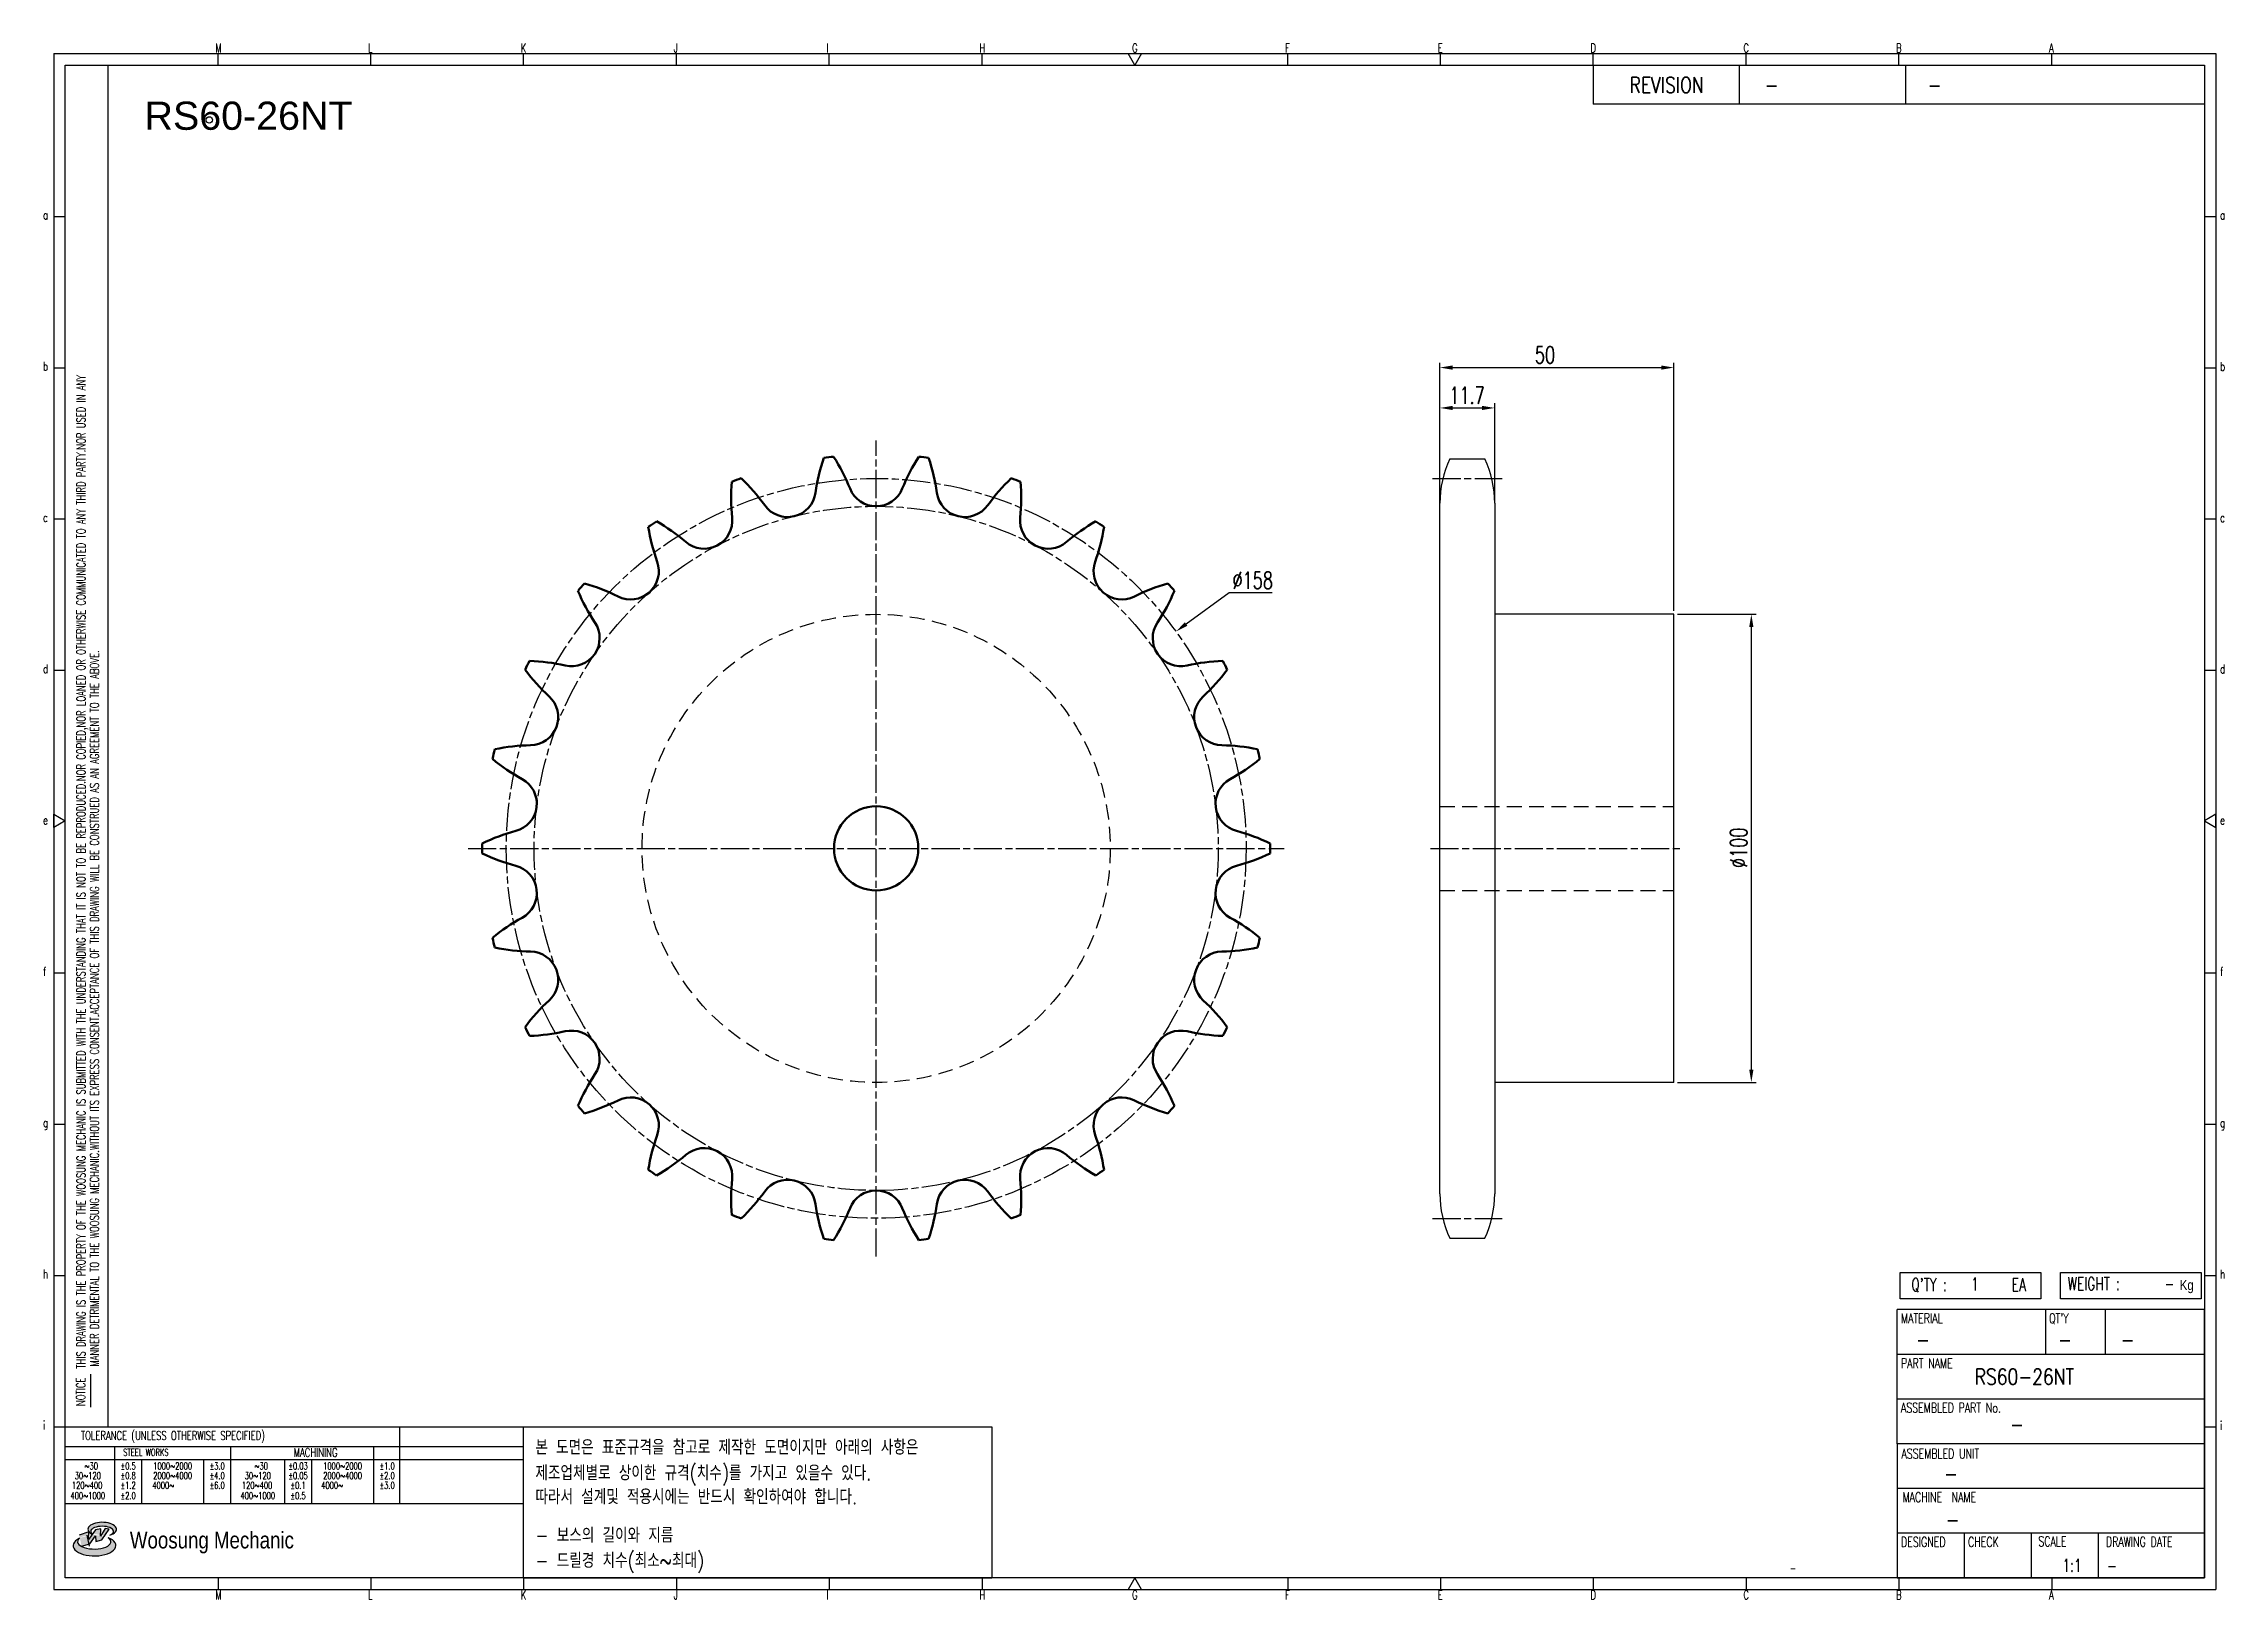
# Model space of a CAD drawing. Header units: millimetres. Extents: x 24105 to 24570, y 30 to 362.
import ezdxf
from ezdxf.enums import TextEntityAlignment as Align

# ---------------------------------------------------------------- set-up
doc = ezdxf.new("R2010")
doc.units = ezdxf.units.MM
for name, pattern in [('AM_ISO08W050', [18, 12, -1.5, 3, -1.5]), ('AM_ISO08W050x2', [9, 6, -0.75, 1.5, -0.75]), ('HIDDEN', [9.525, 6.35, -3.175])]:
    doc.linetypes.add(name, pattern=pattern)
for name, color, linetype, lineweight in [('AM_0N', 7, 'Continuous', 50), ('AM_7', 4, 'AM_ISO08W050', 25), ('AM_7N', 4, 'AM_ISO08W050', 25)]:
    doc.layers.add(name, color=color, linetype=linetype, lineweight=lineweight)
for name, color, linetype in [('HL', 2, 'HIDDEN'), ('S-DIM', 7, 'Continuous'), ('TITLE', 7, 'Continuous'), ('도면레이아웃', 7, 'Continuous')]:
    doc.layers.add(name, color=color, linetype=linetype)
doc.styles.add('HAN', font='ROMANS.shx', dxfattribs={"width": 0.7, "bigfont": 'whgtxt.shx'})
doc.styles.add('HKD_ST2', font='romans.shx', dxfattribs={"width": 0.7, "height": 4, "bigfont": '@extfont2.shx'})
doc.styles.add('HSG', font='SIMPLEX.shx', dxfattribs={"width": 0.7, "bigfont": 'HSG.shx'})
doc.styles.add('ROMANS', font='romans.shx', dxfattribs={"width": 0.7, "bigfont": 'whgtxt.shx'})
doc.styles.add('SLDTEXTSTYLE4', font='arial.ttf', dxfattribs={"width": 0.8})
doc.styles.get("Standard").update_dxf_attribs({"font": 'arial.ttf'})
doc.dimstyles.new('APP6', dxfattribs={"dimscale": 1.5, "dimtxt": 2.4, "dimasz": 1.8, "dimexe": 0.7, "dimexo": 0.5, "dimgap": 0.6, "dimtad": 1, "dimtoh": 1, "dimdec": 1, "dimrnd": 0.01, "dimzin": 9, "dimdsep": 46, "dimtxsty": 'HSG', "dimcen": 0, "dimclrd": 1, "dimclre": 1, "dimclrt": 256, "dimazin": 2, "dimtp": 1, "dimtm": 1, "dimtfac": 0.5, "dimtdec": 1, "dimtofl": 0, "dimtmove": 0, "dimatfit": 3, "dimfxl": 0, "dimtvp": 1, "dimtolj": 2, "dimlwd": -1, "dimlwe": -1, "dimarcsym": 0})

# ---------------------------------------------------------------- blocks, each defined once
blk = doc.blocks.new('SUYWSHJH')
at = {"layer": '도면레이아웃'}
h = blk.add_hatch(color=10, dxfattribs=at)
h.paths.add_polyline_path([(1.544, 35.177), (1.554, 34.966), (1.779, 35.034), (2.054, 35.422), (1.908, 35.446), (1.728, 35.167), (1.741, 35.439), (1.547, 35.405), (1.292, 35.041), (1.295, 35.33), (0.943, 35.208), (1.03, 34.8), (1.336, 34.885)])
edge = h.paths.add_edge_path()
edge.add_ellipse((1.795, 35.421), major_axis=(-0.53, 0), ratio=0.487785, start_angle=122.36065, end_angle=403.39574)
edge.add_line((1.411, 35.244), (1.419, 35.261))
edge.add_ellipse((1.798, 35.344), major_axis=(-0.423, 0), ratio=0.444396, start_angle=131.58977, end_angle=386.19408, ccw=False)
edge = h.paths.add_edge_path()
edge.add_ellipse((1.512, 34.815), major_axis=(-0.793, 0), ratio=0.480113, start_angle=314.67633, end_angle=590.85213)
edge.add_ellipse((1.501, 34.958), major_axis=(-0.62, 0), ratio=0.43311, start_angle=331.7024, end_angle=574.42495, ccw=False)
for p, q in [((0, 90.118), (80.15, 90.118)), ((0, 90.118), (0, 33.191)), ((6.089, 89.693), (6.089, 90.118)), ((11.753, 89.693), (11.753, 90.118)), ((17.418, 89.693), (17.418, 90.118)), ((23.082, 89.693), (23.082, 90.118)), ((28.746, 89.693), (28.746, 90.118)), ((34.411, 89.693), (34.411, 90.118)), ((45.739, 89.693), (45.739, 90.118)), ((51.404, 89.693), (51.404, 90.118)), ((57.068, 89.693), (57.068, 90.118)), ((62.732, 89.693), (62.732, 90.118)), ((68.397, 89.693), (68.397, 90.118)), ((74.061, 89.693), (74.061, 90.118)), ((80.15, 90.118), (80.15, 33.191)), ((0, 84.085), (0.425, 84.085)), ((79.725, 84.085), (80.15, 84.085)), ((0, 78.478), (0.425, 78.478)), ((79.725, 78.478), (80.15, 78.478)), ((0, 72.87), (0.425, 72.87)), ((79.725, 72.87), (80.15, 72.87)), ((0, 67.262), (0.425, 67.262)), ((79.725, 67.262), (80.15, 67.262)), ((0, 56.047), (0.425, 56.047)), ((79.725, 56.047), (80.15, 56.047)), ((0, 50.439), (0.425, 50.439)), ((79.725, 50.439), (80.15, 50.439)), ((0, 44.832), (0.425, 44.832)), ((79.725, 44.832), (80.15, 44.832)), ((1.377, 39.947), (1.377, 41.174)), ((0, 39.224), (0.425, 39.224)), ((79.725, 39.224), (80.15, 39.224)), ((0, 33.191), (80.15, 33.191)), ((6.089, 33.616), (6.089, 33.191)), ((11.753, 33.616), (11.753, 33.191)), ((17.418, 33.616), (17.418, 33.191)), ((23.082, 33.616), (23.082, 33.191)), ((28.746, 33.616), (28.746, 33.191)), ((34.411, 33.616), (34.411, 33.191)), ((45.739, 33.616), (45.739, 33.191)), ((51.404, 33.616), (51.404, 33.191)), ((57.068, 33.616), (57.068, 33.191)), ((62.732, 33.616), (62.732, 33.191)), ((68.397, 33.616), (68.397, 33.191)), ((74.061, 33.616), (74.061, 33.191))]:
    blk.add_line(p, q)
at = {"color": 2}
for p, q in [((2.017, 39.224), (2.017, 89.693)), ((0.425, 39.224), (17.418, 39.224)), ((12.816, 39.224), (12.816, 36.382)), ((17.418, 33.616), (17.418, 39.224)), ((0.425, 38.487), (17.418, 38.487)), ((0.425, 38.012), (17.418, 38.012)), ((2.257, 38.487), (2.257, 36.382)), ((3.257, 38.012), (3.257, 36.382)), ((5.557, 38.012), (5.557, 36.382)), ((6.557, 38.5), (6.557, 36.382)), ((8.557, 38.012), (8.557, 36.382)), ((9.557, 38.026), (9.557, 36.382)), ((11.857, 38.487), (11.857, 36.382)), ((0.425, 36.382), (17.418, 36.382))]:
    blk.add_line(p, q, dxfattribs=at)
at = {"color": 6, "ltscale": 0.5}
for p, q in [((57.068, 89.693), (57.068, 88.246)), ((62.47, 89.693), (62.47, 88.246)), ((68.635, 89.693), (68.635, 88.246)), ((79.725, 88.246), (57.068, 88.246)), ((68.336, 38.59), (68.336, 43.563)), ((79.725, 43.563), (68.336, 43.563)), ((73.827, 43.563), (73.827, 41.905)), ((76.037, 43.563), (76.037, 41.905)), ((79.725, 38.59), (79.725, 43.563)), ((79.725, 41.905), (68.336, 41.905)), ((79.725, 40.248), (68.336, 40.248)), ((68.336, 38.59), (68.336, 33.616)), ((79.725, 38.59), (68.336, 38.59)), ((79.725, 33.616), (79.725, 38.59)), ((79.725, 36.932), (68.336, 36.932)), ((79.725, 35.274), (68.336, 35.274)), ((70.822, 33.616), (70.822, 35.274)), ((73.309, 33.616), (73.309, 35.274)), ((75.796, 33.616), (75.796, 35.274)), ((68.336, 33.616), (79.725, 33.616))]:
    blk.add_line(p, q, dxfattribs=at)
for points in [[(40.075, 89.693), (39.83, 90.118), (40.32, 90.118)], [(0.425, 89.693), (79.725, 89.693), (79.725, 33.616), (0.425, 33.616)], [(0.425, 61.679), (0, 61.433), (0, 61.924)], [(79.725, 61.679), (80.15, 61.433), (80.15, 61.924)], [(40.075, 33.616), (39.83, 33.191), (40.32, 33.191)]]:
    blk.add_lwpolyline(points, close=True)
at = {"layer": 'TITLE', "color": 20}
for p, q in [((68.449, 43.961), (68.449, 44.936)), ((68.449, 44.936), (73.654, 44.936)), ((73.654, 44.936), (73.654, 43.961)), ((74.39, 43.961), (74.39, 44.936)), ((74.39, 44.936), (79.595, 44.936)), ((79.595, 44.936), (79.595, 43.961)), ((73.654, 43.961), (68.449, 43.961)), ((79.595, 43.961), (74.39, 43.961))]:
    blk.add_line(p, q, dxfattribs=at)
at = {"layer": '도면레이아웃'}
for p, q in [((1.295, 35.33), (0.943, 35.208)), ((1.03, 34.8), (1.336, 34.885)), ((1.224, 35.208), (1.311, 34.8)), ((1.224, 35.208), (1.224, 35.208)), ((1.547, 35.405), (1.292, 35.041)), ((1.292, 35.041), (1.295, 35.33)), ((1.336, 34.885), (1.544, 35.177)), ((1.419, 35.261), (1.411, 35.244)), ((1.544, 35.177), (1.554, 34.966)), ((1.741, 35.439), (1.547, 35.405)), ((1.554, 34.966), (1.779, 35.034)), ((1.908, 35.446), (1.728, 35.167)), ((1.728, 35.167), (1.741, 35.439)), ((1.779, 35.034), (2.054, 35.422)), ((2.054, 35.422), (1.908, 35.446))]:
    blk.add_line(p, q, dxfattribs=at)
for centre, major_axis, ratio, start_param, end_param in [((1.795, 35.421), (-0.53, 0), 0.487785, 2.135596, 7.040584), ((1.512, 34.815), (-0.793, 0), 0.480113, 5.492138, 10.312315), ((1.501, 34.958), (-0.62, 0), 0.43311, 5.789299, 10.025607), ((1.798, 35.344), (-0.423, 0), 0.444396, 2.296675, 6.740358)]:
    blk.add_ellipse(centre, major_axis=major_axis, ratio=ratio, start_param=start_param, end_param=end_param, dxfattribs=at)
at = {"color": 4, "style": 'HKD_ST2', "width": 0.7}
for s, p in [('M', (5.988, 90.164)), ('L', (11.652, 90.164)), ('K', (17.316, 90.164)), ('J', (22.981, 90.164)), ('I', (28.645, 90.164)), ('H', (34.309, 90.164)), ('G', (39.974, 90.164)), ('F', (45.638, 90.164)), ('E', (51.302, 90.164)), ('D', (56.967, 90.164)), ('C', (62.631, 90.164)), ('B', (68.295, 90.164)), ('A', (73.96, 90.164)), ('a', (-0.395, 83.976)), ('a', (80.305, 83.97)), ('b', (-0.395, 78.368)), ('b', (80.305, 78.362)), ('c', (-0.395, 72.76)), ('c', (80.305, 72.754)), ('d', (-0.395, 67.153)), ('d', (80.305, 67.147)), ('e', (-0.395, 61.545)), ('e', (80.305, 61.539)), ('f', (-0.395, 55.937)), ('f', (80.305, 55.931)), ('g', (-0.395, 50.33)), ('g', (80.305, 50.324)), ('h', (-0.395, 44.722)), ('h', (80.305, 44.716)), ('i', (-0.395, 39.114)), ('i', (80.305, 39.108)), ('M', (5.988, 32.824)), ('L', (11.652, 32.824)), ('K', (17.316, 32.824)), ('J', (22.981, 32.824)), ('I', (28.645, 32.824)), ('H', (34.309, 32.824)), ('G', (39.974, 32.824)), ('F', (45.638, 32.824)), ('E', (51.302, 32.824)), ('D', (56.967, 32.824)), ('C', (62.631, 32.824)), ('B', (68.295, 32.824)), ('A', (73.96, 32.824))]:
    blk.add_text(s, height=0.326, dxfattribs=at).set_placement(p)
for s, height, style, width, p in [('REVISION', 0.5806, 'HAN', 0.8, (58.415, 88.664)), ('-', 0.581, 'HAN', 0.8, (63.426, 88.664)), ('-', 0.581, 'HAN', 0.8, (69.468, 88.664)), ("Q'TY : ", 0.4746, 'HKD_ST2', 0.7, (68.857, 44.253)), ('1', 0.475, 'HKD_ST2', 0.7, (71.071, 44.275)), ('EA', 0.4746, 'HKD_ST2', 0.7, (72.578, 44.253)), ('WEIGHT : ', 0.4746, 'HKD_ST2', 0.7, (74.65, 44.286)), ('-', 0.581, 'HAN', 0.8, (69.029, 42.157)), ('-', 0.581, 'HAN', 0.8, (74.289, 42.157)), ('-', 0.581, 'HAN', 0.8, (76.623, 42.157)), ('-', 0.581, 'HAN', 0.8, (72.515, 39.013)), ('-', 0.581, 'HAN', 0.8, (70.067, 37.189)), ('-', 0.581, 'HAN', 0.8, (70.126, 35.48)), ('1:1', 0.4746, 'HKD_ST2', 0.7, (74.458, 33.848)), ('-', 0.475, 'HKD_ST2', 0.7, (76.112, 33.837))]:
    blk.add_text(s, height=height, dxfattribs=dict(style=style, width=width)).set_placement(p)
at = {"color": 6, "style": 'HKD_ST2', "width": 0.7}
for s, p in [(' THIS DRAWING IS THE PROPERTY OF THE WOOSUNG MECHANIC IS SUBMITTED WITH THE UNDERSTANDING THAT IT IS NOT TO BE REPRODUCED.NOR COPIED,NOR LOANED OR OTHERWISE COMMUNICATED TO ANY THIRD PARTY.NOR USED IN ANY', (1.173, 41.217)), ('MANNER DETRIMENTAL TO THE WOOSUNG MECHANIC.WITHOUT ITS EXPRESS CONSENT.ACCEPTANCE OF THIS DRAWING WILL BE CONSTRUED AS AN AGREEMENT TO THE ABOVE.', (1.672, 41.447))]:
    blk.add_text(s, height=0.326266, rotation=90, dxfattribs=at).set_placement(p)
at = {"style": 'HKD_ST2', "width": 0.7}
blk.add_text('-', height=0.475, dxfattribs=at).set_placement((78.613, 44.286), align=Align.RIGHT)
at = {"color": 4, "style": 'HKD_ST2', "width": 0.7}
for s, height, p in [('MATERIAL', 0.3651, (68.474, 43.425)), ("QT'Y", 0.3651, (73.965, 43.425)), ('PART NAME', 0.3651, (68.474, 41.756)), ('ASSEMBLED PART No.', 0.36511, (68.474, 40.109)), ('ASSEMBLED UNIT', 0.36511, (68.49, 38.408)), ('MACHINE  NAME', 0.36511, (68.532, 36.794)), ('DESIGNED', 0.3651, (68.474, 35.136)), ('CHECK', 0.3651, (70.961, 35.136)), ('SCALE', 0.3651, (73.566, 35.153)), ('DRAWING DATE', 0.36511, (76.071, 35.141))]:
    blk.add_text(s, height=height, dxfattribs=at).set_placement(p, align=Align.TOP_LEFT)
at = {"style": 'HKD_ST2', "width": 0.7}
blk.add_text('NOTICE', height=0.3263, rotation=90, dxfattribs=at).set_placement((1.163, 39.988))
for s, height, style, width, p in [('TOLERANCE (UNLESS OTHERWISE SPECIFIED)', 0.32627, 'HKD_ST2', 0.7, (4.417, 38.896)), ('-', 0.326, 'ROMANS', 0.65, (64.469, 33.975))]:
    blk.add_text(s, height=height, dxfattribs=dict(style=style, width=width)).set_placement(p, align=Align.MIDDLE_CENTER)
at = {"color": 4, "style": 'HKD_ST2', "width": 0.7}
for s, height, p in [('STEEL WORKS', 0.26101, (3.416, 38.268)), ('MACHINING', 0.3263, (9.707, 38.27)), ('%%P0.5', 0.261, (2.757, 37.762)), ('%%P0.8', 0.261, (2.757, 37.411)), ('%%P3.0', 0.261, (6.057, 37.762)), ('%%P4.0', 0.261, (6.057, 37.411)), ('%%P0.03', 0.261, (9.057, 37.762)), ('%%P0.05', 0.261, (9.057, 37.411)), ('%%P1.0', 0.261, (12.357, 37.762)), ('%%P2.0', 0.261, (12.357, 37.411)), ('%%P1.2', 0.261, (2.757, 37.045)), ('%%P2.0', 0.261, (2.757, 36.67)), ('%%P6.0', 0.261, (6.057, 37.045)), ('%%P0.1', 0.261, (9.057, 37.045)), ('%%P0.5', 0.261, (9.057, 36.67)), ('%%P3.0', 0.261, (12.357, 37.045))]:
    blk.add_text(s, height=height, dxfattribs=at).set_placement(p, align=Align.MIDDLE)
for s, height, p in [('30%%126120', 0.261, (1.263, 37.411)), ('%%12630', 0.261, (1.389, 37.762)), ('2000%%1264000', 0.26101, (4.407, 37.411)), ('1000%%1262000', 0.26101, (4.407, 37.762)), ('30%%126120', 0.261, (7.563, 37.411)), ('%%12630', 0.261, (7.689, 37.762)), ('2000%%1264000', 0.26101, (10.707, 37.411)), ('1000%%1262000', 0.26101, (10.707, 37.762)), ('400%%1261000', 0.26101, (1.263, 36.67)), ('120%%126400', 0.26101, (1.237, 37.045)), ('4000%%126', 0.261, (4.061, 37.045)), ('400%%1261000', 0.26101, (7.563, 36.67)), ('120%%126400', 0.26101, (7.537, 37.045)), ('4000%%126', 0.261, (10.321, 37.045))]:
    blk.add_text(s, height=height, dxfattribs=at).set_placement(p, align=Align.MIDDLE_CENTER)
at = {"color": 1, "style": 'SLDTEXTSTYLE4', "width": 0.8}
blk.add_text('Woosung Mechanic', height=0.61957, dxfattribs=at).set_placement((2.822, 34.711))
at = {"layer": 'TITLE', "width": 0.8}
blk.add_text('Kg', height=0.3789, dxfattribs=at).set_placement((78.807, 44.286))
blk = doc.blocks.new('*D2')
at = {"layer": 'Defpoints', "color": 0, "transparency": 16777216}
for p in [(24346.4, 236.28), (24218.36, 143.62)]:
    blk.add_point(p, dxfattribs=at)
at = {"layer": 'S-DIM', "color": 1, "transparency": 16777216}
for p, q in [((24357.77, 244.51), (24348.58, 237.86)), ((24366.95, 244.51), (24357.77, 244.51))]:
    blk.add_line(p, q, dxfattribs=at)
blk.add_solid([(24348.32, 238.22), (24348.85, 237.49), (24346.4, 236.28)], dxfattribs=at)
at = {"layer": 'S-DIM', "transparency": 16777216, "insert": (24362.81, 247.21), "char_height": 3.6, "attachment_point": 5, "style": 'HSG'}
blk.add_mtext('\\A2;∅158', dxfattribs=at)
blk = doc.blocks.new('*D3')
at = {"layer": 'Defpoints', "color": 0, "transparency": 16777216}
for p in [(24414.5, 284.03), (24402.8, 263.01), (24414.5, 263.01)]:
    blk.add_point(p, dxfattribs=at)
at = {"layer": 'S-DIM', "color": 1, "transparency": 16777216}
for p, q in [((24402.8, 263.76), (24402.8, 285.08)), ((24414.5, 263.76), (24414.5, 285.08)), ((24405.5, 284.03), (24411.8, 284.03))]:
    blk.add_line(p, q, dxfattribs=at)
for points in [[(24405.5, 284.48), (24405.5, 283.58), (24402.8, 284.03)], [(24411.8, 284.48), (24411.8, 283.58), (24414.5, 284.03)]]:
    blk.add_solid(points, dxfattribs=at)
at = {"layer": 'S-DIM', "transparency": 16777216, "insert": (24408.59, 286.73), "char_height": 3.6, "attachment_point": 5, "style": 'HSG'}
blk.add_mtext('\\A2;11.7', dxfattribs=at)
blk = doc.blocks.new('*D4')
at = {"layer": 'Defpoints', "color": 0, "transparency": 16777216}
for p in [(24452.8, 292.65), (24402.8, 263.01), (24452.8, 239.95)]:
    blk.add_point(p, dxfattribs=at)
at = {"layer": 'S-DIM', "color": 1, "transparency": 16777216}
for p, q in [((24402.8, 263.76), (24402.8, 293.7)), ((24452.8, 240.7), (24452.8, 293.7)), ((24405.5, 292.65), (24450.1, 292.65))]:
    blk.add_line(p, q, dxfattribs=at)
for points in [[(24405.5, 293.1), (24405.5, 292.2), (24402.8, 292.65)], [(24450.1, 293.1), (24450.1, 292.2), (24452.8, 292.65)]]:
    blk.add_solid(points, dxfattribs=at)
at = {"layer": 'S-DIM', "transparency": 16777216, "insert": (24425.24, 295.35), "char_height": 3.6, "attachment_point": 5, "style": 'HSG'}
blk.add_mtext('\\A2;50', dxfattribs=at)
blk = doc.blocks.new('*D5')
at = {"layer": 'Defpoints', "color": 0, "transparency": 16777216}
for p in [(24452.8, 239.95), (24452.8, 139.95), (24469.32, 139.95)]:
    blk.add_point(p, dxfattribs=at)
at = {"layer": 'S-DIM', "color": 1, "transparency": 16777216}
for p, q in [((24453.55, 239.95), (24470.37, 239.95)), ((24469.32, 237.25), (24469.32, 142.65)), ((24453.55, 139.95), (24470.37, 139.95))]:
    blk.add_line(p, q, dxfattribs=at)
for points in [[(24468.87, 237.25), (24469.77, 237.25), (24469.32, 239.95)], [(24468.87, 142.65), (24469.77, 142.65), (24469.32, 139.95)]]:
    blk.add_solid(points, dxfattribs=at)
at = {"layer": 'S-DIM', "transparency": 16777216, "insert": (24466.62, 190.07), "char_height": 3.6, "attachment_point": 5, "rotation": 90, "style": 'HSG'}
blk.add_mtext('\\A2;%%c100', dxfattribs=at)

msp = doc.modelspace()

# ---------------------------------------------------------------- linework, layer by layer
for p, q in [((24404.89, 273.18), (24412.42, 273.18)), ((24402.8, 116.16), (24402.8, 263.68)), ((24414.5, 263.68), (24414.5, 116.16)), ((24452.8, 239.95), (24414.5, 239.95)), ((24452.8, 139.95), (24452.8, 239.95)), ((24452.8, 139.95), (24414.5, 139.95)), ((24404.89, 106.66), (24412.42, 106.66))]:
    msp.add_line(p, q)
at = {"color": 4}
msp.add_lwpolyline([(24207.07, 66.42), (24307.11, 66.42), (24307.11, 34.1), (24207.07, 34.1)], close=True, dxfattribs=at)
msp.add_circle((24139.92, 345.54), 0.696)
for centre, start, end in [((24425.5, 263.68), 155.2599, 180), ((24391.8, 263.68), 0, 24.7401), ((24425.5, 116.16), 180, 204.7401), ((24391.8, 116.16), 335.2599, 0)]:
    msp.add_arc(centre, 22.7, start, end)
at = {"layer": 'AM_0N'}
msp.add_circle((24282.38, 189.95), 9, dxfattribs=at)
for centre, radius, start, end in [((24309.05, 260.42), 40.02, 161.1278, 172.1154), ((24282.38, 189.95), 84.16, 96.2022, 97.6439), ((24239.62, 251.99), 40.02, 21.7308, 32.7183), ((24325.14, 251.99), 40.02, 147.2817, 158.2692), ((24282.38, 189.95), 84.16, 82.3561, 83.7978), ((24255.71, 260.42), 40.02, 7.8846, 18.8722), ((24291.41, 264.75), 40.02, 174.974, 185.9615), ((24282.38, 189.95), 84.16, 110.0484, 111.4901), ((24226.02, 239.95), 40.02, 35.5769, 46.5645), ((24263.45, 266.73), 6.01, 215.5769, 352.1154), ((24282.38, 269.03), 6.01, 201.7308, 338.2692), ((24301.31, 266.73), 6.01, 187.8846, 324.4231), ((24338.75, 239.95), 40.02, 133.4355, 144.4231), ((24282.38, 189.95), 84.16, 68.5099, 69.9516), ((24273.35, 264.75), 40.02, 354.0385, 5.026), ((24282.38, 189.95), 84.16, 123.8945, 125.3363), ((24273.25, 264.74), 40.02, 188.8201, 199.8077), ((24215.69, 225.01), 40.02, 49.4231, 60.4106), ((24245.63, 259.97), 6.01, 229.4231, 5.9615), ((24319.13, 259.97), 6.01, 174.0385, 310.5769), ((24349.07, 225.01), 40.02, 119.5894, 130.5769), ((24291.51, 264.74), 40.02, 340.1923, 351.1799), ((24282.38, 189.95), 84.16, 54.6637, 56.1055), ((24229.94, 249.14), 6.01, 243.2692, 19.8077), ((24334.82, 249.14), 6.01, 160.1923, 296.7308), ((24282.38, 189.95), 84.16, 137.7407, 139.1824), ((24255.61, 260.38), 40.02, 202.6663, 213.6538), ((24209.23, 208.03), 40.02, 63.2692, 74.2568), ((24355.53, 208.03), 40.02, 105.7432, 116.7308), ((24309.15, 260.38), 40.02, 326.3462, 337.3337), ((24282.38, 189.95), 84.16, 40.8176, 42.2593), ((24217.3, 234.87), 6.01, 257.1154, 33.6538), ((24347.46, 234.87), 6.01, 146.3462, 282.8846), ((24282.38, 189.95), 84.16, 151.5868, 153.0286), ((24207.03, 190), 40.02, 77.1154, 88.1029), ((24357.73, 190), 40.02, 91.8971, 102.8846), ((24282.38, 189.95), 84.16, 26.9714, 28.4132), ((24239.54, 251.93), 40.02, 216.5124, 227.5), ((24325.22, 251.93), 40.02, 312.5, 323.4876), ((24208.44, 217.99), 6.01, 270.9615, 47.5), ((24356.32, 217.99), 6.01, 132.5, 269.0385), ((24282.38, 189.95), 84.16, 165.433, 166.8747), ((24209.21, 171.96), 40.02, 90.9615, 101.9491), ((24355.55, 171.96), 40.02, 78.0509, 89.0385), ((24282.38, 189.95), 84.16, 13.1253, 14.567), ((24225.95, 239.87), 40.02, 230.3586, 241.3462), ((24338.81, 239.87), 40.02, 298.6538, 309.6414), ((24203.88, 199.48), 6.01, 284.8077, 61.3462), ((24360.88, 199.48), 6.01, 118.6538, 255.1923), ((24282.38, 189.95), 84.16, 179.2791, 180.7209), ((24215.64, 154.98), 40.02, 104.8077, 115.7952), ((24349.12, 154.98), 40.02, 64.2048, 75.1923), ((24282.38, 189.95), 84.16, 359.2791, 0.7209), ((24215.64, 224.92), 40.02, 244.2048, 255.1923), ((24349.12, 224.92), 40.02, 284.8077, 295.7952), ((24203.88, 180.42), 6.01, 298.6538, 75.1923), ((24360.88, 180.42), 6.01, 104.8077, 241.3462), ((24225.95, 140.02), 40.02, 118.6538, 129.6414), ((24338.81, 140.02), 40.02, 50.3586, 61.3462), ((24282.38, 189.95), 84.16, 193.1253, 194.567), ((24209.21, 207.93), 40.02, 258.0509, 269.0385), ((24208.44, 161.9), 6.01, 312.5, 89.0385), ((24356.32, 161.9), 6.01, 90.9615, 227.5), ((24355.55, 207.93), 40.02, 270.9615, 281.9491), ((24282.38, 189.95), 84.16, 345.433, 346.8747), ((24239.54, 127.97), 40.02, 132.5, 143.4876), ((24325.22, 127.97), 40.02, 36.5124, 47.5), ((24282.38, 189.95), 84.16, 206.9714, 208.4132), ((24207.03, 189.9), 40.02, 271.8971, 282.8846), ((24217.3, 145.02), 6.01, 326.3462, 102.8846), ((24347.46, 145.02), 6.01, 77.1154, 213.6538), ((24357.73, 189.9), 40.02, 257.1154, 268.1029), ((24282.38, 189.95), 84.16, 331.5868, 333.0286), ((24255.61, 119.51), 40.02, 146.3462, 157.3337), ((24309.15, 119.51), 40.02, 22.6663, 33.6538), ((24209.23, 171.87), 40.02, 285.7432, 296.7308), ((24229.94, 130.75), 6.01, 340.1923, 116.7308), ((24334.82, 130.75), 6.01, 63.2692, 199.8077), ((24355.53, 171.87), 40.02, 243.2692, 254.2568), ((24282.38, 189.95), 84.16, 220.8176, 222.2593), ((24282.38, 189.95), 84.16, 317.7407, 319.1824), ((24273.25, 115.16), 40.02, 160.1923, 171.1799), ((24245.63, 119.92), 6.01, 354.0385, 130.5769), ((24319.13, 119.92), 6.01, 49.4231, 185.9615), ((24291.51, 115.16), 40.02, 8.8201, 19.8077), ((24282.38, 189.95), 84.16, 234.6637, 236.1055), ((24215.69, 154.89), 40.02, 299.5894, 310.5769), ((24349.07, 154.89), 40.02, 229.4231, 240.4106), ((24282.38, 189.95), 84.16, 303.8945, 305.3363), ((24291.41, 115.14), 40.02, 174.0385, 185.026), ((24226.02, 139.95), 40.02, 313.4355, 324.4231), ((24263.45, 113.16), 6.01, 7.8846, 144.4231), ((24282.38, 110.87), 6.01, 21.7308, 158.2692), ((24301.31, 113.16), 6.01, 35.5769, 172.1154), ((24338.75, 139.95), 40.02, 215.5769, 226.5645), ((24273.35, 115.14), 40.02, 354.974, 5.9615), ((24309.05, 119.48), 40.02, 187.8846, 198.8722), ((24239.62, 127.91), 40.02, 327.2817, 338.2692), ((24325.14, 127.91), 40.02, 201.7308, 212.7183), ((24255.71, 119.48), 40.02, 341.1278, 352.1154), ((24282.38, 189.95), 84.16, 248.5099, 249.9516), ((24282.38, 189.95), 84.16, 290.0484, 291.4901), ((24282.38, 189.95), 84.16, 262.3561, 263.7978), ((24282.38, 189.95), 84.16, 276.2022, 277.6439)]:
    msp.add_arc(centre, radius, start, end, dxfattribs=at)
at = {"layer": 'AM_7', "linetype": 'AM_ISO08W050x2'}
msp.add_circle((24282.38, 189.95), 79.02, dxfattribs=at)
at = {"layer": 'AM_7N', "linetype": 'AM_ISO08W050x2'}
for p, q in [((24282.38, 102.79), (24282.38, 277.11)), ((24401.24, 268.97), (24416.07, 268.97)), ((24195.22, 189.95), (24369.54, 189.95)), ((24400.8, 189.95), (24454.8, 189.95)), ((24401.24, 110.87), (24416.07, 110.87))]:
    msp.add_line(p, q, dxfattribs=at)
msp.add_circle((24282.38, 189.95), 73.07, dxfattribs=at)
at = {"layer": 'HL', "ltscale": 0.5}
for p, q in [((24402.8, 198.92), (24452.8, 198.92)), ((24402.8, 180.92), (24452.8, 180.92))]:
    msp.add_line(p, q, dxfattribs=at)
msp.add_circle((24282.38, 189.95), 50, dxfattribs=at)

# ---------------------------------------------------------------- block references
at = {"xscale": 5.762645251808727, "yscale": 5.762645251808727, "zscale": 5.762645251808727}
msp.add_blockref('SUYWSHJH', (24106.7, -159.61), dxfattribs=at)

# ---------------------------------------------------------------- texts
at = {"color": 2}
msp.add_text('RS60-26NT', height=6.021, dxfattribs=at).set_placement((24126.1, 343.44))
at = {"style": 'HAN', "width": 0.8}
msp.add_text('RS60-26NT', height=3.346, dxfattribs=at).set_placement((24517.04, 75.42))
at = {"color": 4, "style": 'HAN', "width": 0.8}
for s, p in [('본 도면은 표준규격을 참고로 제작한 도면이지만 아래의 사항은', (24209.58, 60.44)), ('제조업체별로 상이한 규격(치수)를 가지고 있을수 있다.', (24209.58, 54.95)), ('따라서 설계및 적용시에는 반드시 확인하여야 합니다.', (24209.58, 49.86)), ('- 보스의 길이와 지름', (24209.58, 41.65)), ('- 드릴경 치수(최소~최대)', (24209.58, 36.25))]:
    msp.add_text(s, height=3.1658, dxfattribs=at).set_placement(p)

# ---------------------------------------------------------------- dimensions: what is measured, and where the dimension line sits
at = {"layer": 'S-DIM', "color": 1}
for base, p2, picture, middle in [((24452.8, 292.65), (24452.8, 239.95), '*D4', (24425.24, 292.65)), ((24414.5, 284.03), (24414.5, 263.01), '*D3', (24408.59, 284.03))]:
    dim = msp.add_linear_dim(base=base, p1=(24402.8, 263.01), p2=p2, dimstyle='APP6', dxfattribs=at)
    dim.commit()
    dim.dimension.update_dxf_attribs({"geometry": picture, "text_midpoint": middle, "dimtype": 128})
dim = msp.add_diameter_dim_2p(p1=(24218.3643, 143.6182), p2=(24346.3959, 236.2765), dimstyle='APP6', dxfattribs=at)
dim.commit()
dim.dimension.update_dxf_attribs({"geometry": '*D2', "text_midpoint": (24362.8085, 244.507), "dimtype": 131})
dim = msp.add_linear_dim(base=(24469.32, 139.95), p1=(24452.8, 239.95), p2=(24452.8, 139.95), angle=90, text='%%c<>', dimstyle='APP6', dxfattribs=at)
dim.commit()
dim.dimension.update_dxf_attribs({"geometry": '*D5', "text_midpoint": (24469.32, 190.07), "dimtype": 128})

doc.saveas('drawing.dxf')
